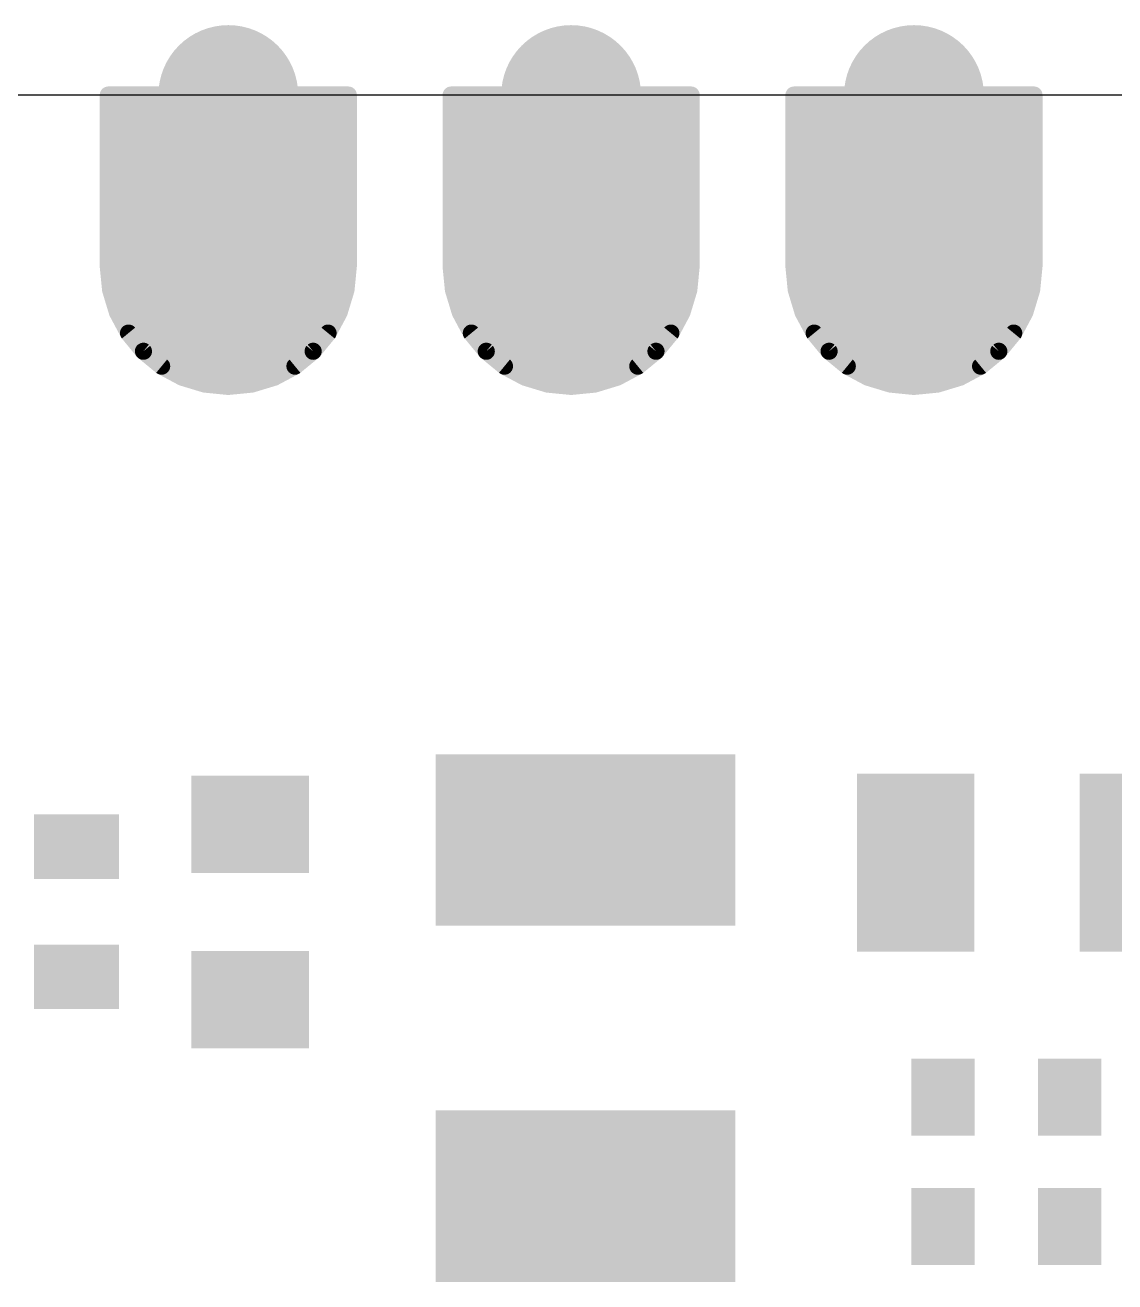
# Model space of a CAD drawing. Extents: x 0 to 35, y -0.5 to 23.4.
# Drawn here: x 16.27 to 24.35, y 14.07 to 23.38 of the extents above; entities that cross this region are included whole.
import ezdxf

# ---------------------------------------------------------------- set-up
doc = ezdxf.new("R2010")
doc.units = 0
for name, color, linetype in [('17', 110, 'CONTINUOUS'), ('20', 31, 'CONTINUOUS'), ('29', 253, 'CONTINUOUS')]:
    doc.layers.add(name, color=color, linetype=linetype)

# ---------------------------------------------------------------- blocks, each defined once
blk = doc.blocks.new('RECT')
blk.add_solid([(-0.5, -0.5), (0.5, -0.5), (-0.5, 0.5), (0.5, 0.5)])
blk = doc.blocks.new('ROUNDP')
at = {"const_width": 0.5}
blk.add_lwpolyline([(0, -0.25, 1), (0, 0.25, 1), (0, -0.25)], format="xyb", dxfattribs=at)

msp = doc.modelspace()

# ---------------------------------------------------------------- linework, layer by layer
at = {"layer": '20', "const_width": 0.01}
msp.add_lwpolyline([(1, 22.86), (34, 22.86)], dxfattribs=at)
at = {"layer": '29', "const_width": 0.127}
for points in [[(16.891, 22.86), (16.891, 21.59)], [(18.669, 22.86), (16.891, 22.86)], [(18.669, 21.59), (18.669, 22.86)], [(19.431, 22.86), (19.431, 21.59)], [(21.209, 22.86), (19.431, 22.86)], [(21.209, 21.59), (21.209, 22.86)], [(21.971, 22.86), (21.971, 21.59)], [(23.749, 22.86), (21.971, 22.86)], [(23.749, 21.59), (23.749, 22.86)], [(16.891, 22.733), (18.669, 22.733)], [(19.431, 22.733), (21.209, 22.733)], [(21.971, 22.733), (23.749, 22.733)], [(16.891, 22.606), (18.669, 22.606)], [(19.431, 22.606), (21.209, 22.606)], [(21.971, 22.606), (23.749, 22.606)], [(16.891, 22.479), (18.669, 22.479)], [(19.431, 22.479), (21.209, 22.479)], [(21.971, 22.479), (23.749, 22.479)], [(16.891, 22.352), (18.669, 22.352)], [(19.431, 22.352), (21.209, 22.352)], [(21.971, 22.352), (23.749, 22.352)], [(16.891, 22.225), (18.669, 22.225)], [(19.431, 22.225), (21.209, 22.225)], [(21.971, 22.225), (23.749, 22.225)], [(16.891, 22.098), (18.669, 22.098)], [(19.431, 22.098), (21.209, 22.098)], [(21.971, 22.098), (23.749, 22.098)], [(16.891, 21.971), (18.669, 21.971)], [(19.431, 21.971), (21.209, 21.971)], [(21.971, 21.971), (23.749, 21.971)], [(16.891, 21.844), (18.669, 21.844)], [(19.431, 21.844), (21.209, 21.844)], [(21.971, 21.844), (23.749, 21.844)], [(16.891, 21.717), (18.669, 21.717)], [(19.431, 21.717), (21.209, 21.717)], [(21.971, 21.717), (23.749, 21.717)], [(16.891, 21.59), (16.9081, 21.4166)], [(16.891, 21.59), (18.669, 21.59)], [(18.6519, 21.4166), (18.669, 21.59)], [(19.431, 21.59), (19.4481, 21.4166)], [(19.431, 21.59), (21.209, 21.59)], [(21.1919, 21.4166), (21.209, 21.59)], [(21.971, 21.59), (21.9881, 21.4166)], [(21.971, 21.59), (23.749, 21.59)], [(23.7319, 21.4166), (23.749, 21.59)], [(16.9035, 21.463), (18.6565, 21.463)], [(19.4435, 21.463), (21.1965, 21.463)], [(21.9835, 21.463), (23.7365, 21.463)], [(16.9081, 21.4166), (16.9587, 21.2498)], [(18.6013, 21.2498), (18.6519, 21.4166)], [(19.4481, 21.4166), (19.4987, 21.2498)], [(21.1413, 21.2498), (21.1919, 21.4166)], [(21.9881, 21.4166), (22.0387, 21.2498)], [(23.6813, 21.2498), (23.7319, 21.4166)], [(16.9325, 21.336), (18.6275, 21.336)], [(19.4725, 21.336), (21.1675, 21.336)], [(22.0125, 21.336), (23.7075, 21.336)], [(16.9587, 21.2498), (17.0408, 21.0961)], [(16.9805, 21.209), (18.5795, 21.209)], [(18.5192, 21.0961), (18.6013, 21.2498)], [(19.4987, 21.2498), (19.5808, 21.0961)], [(19.5205, 21.209), (21.1195, 21.209)], [(21.0592, 21.0961), (21.1413, 21.2498)], [(22.0387, 21.2498), (22.1208, 21.0961)], [(22.0605, 21.209), (23.6595, 21.209)], [(23.5992, 21.0961), (23.6813, 21.2498)], [(17.0408, 21.0961), (17.1514, 20.9614)], [(17.0524, 21.082), (18.5076, 21.082)], [(18.4086, 20.9614), (18.5192, 21.0961)], [(19.5808, 21.0961), (19.6914, 20.9614)], [(19.5924, 21.082), (21.0476, 21.082)], [(20.9486, 20.9614), (21.0592, 21.0961)], [(22.1208, 21.0961), (22.2314, 20.9614)], [(22.1324, 21.082), (23.5876, 21.082)], [(23.4886, 20.9614), (23.5992, 21.0961)], [(17.1514, 20.9614), (17.2861, 20.8508)], [(17.1592, 20.955), (18.4008, 20.955)], [(18.2739, 20.8508), (18.4086, 20.9614)], [(19.6914, 20.9614), (19.8261, 20.8508)], [(19.6992, 20.955), (20.9408, 20.955)], [(20.8139, 20.8508), (20.9486, 20.9614)], [(22.2314, 20.9614), (22.3661, 20.8508)], [(22.2392, 20.955), (23.4808, 20.955)], [(23.3539, 20.8508), (23.4886, 20.9614)], [(17.2861, 20.8508), (17.4398, 20.7687)], [(17.3288, 20.828), (18.2312, 20.828)], [(18.1202, 20.7687), (18.2739, 20.8508)], [(19.8261, 20.8508), (19.9798, 20.7687)], [(19.8688, 20.828), (20.7712, 20.828)], [(20.6602, 20.7687), (20.8139, 20.8508)], [(22.3661, 20.8508), (22.5198, 20.7687)], [(22.4088, 20.828), (23.3112, 20.828)], [(23.2002, 20.7687), (23.3539, 20.8508)], [(17.4398, 20.7687), (17.6066, 20.7181)], [(17.6066, 20.7181), (17.78, 20.701)], [(17.78, 20.701), (17.9534, 20.7181)], [(17.9534, 20.7181), (18.1202, 20.7687)], [(19.9798, 20.7687), (20.1466, 20.7181)], [(20.1466, 20.7181), (20.32, 20.701)], [(20.32, 20.701), (20.4934, 20.7181)], [(20.4934, 20.7181), (20.6602, 20.7687)], [(22.5198, 20.7687), (22.6866, 20.7181)], [(22.6866, 20.7181), (22.86, 20.701)], [(22.86, 20.701), (23.0334, 20.7181)], [(23.0334, 20.7181), (23.2002, 20.7687)]]:
    msp.add_lwpolyline(points, dxfattribs=at)
at = {"layer": '29', "const_width": 0.0635}
for points in [[(16.891, 22.8917, 1), (16.891, 22.8283)], [(16.9228, 22.86, 1), (16.8593, 22.86)], [(18.7007, 22.86, 1), (18.6373, 22.86)], [(18.669, 22.8283, 1), (18.669, 22.8917)], [(19.4627, 22.86, 1), (19.3993, 22.86)], [(19.431, 22.8917, 1), (19.431, 22.8283)], [(21.2407, 22.86, 1), (21.1773, 22.86)], [(21.209, 22.8283, 1), (21.209, 22.8917)], [(22.0027, 22.86, 1), (21.9393, 22.86)], [(21.971, 22.8917, 1), (21.971, 22.8283)], [(23.7808, 22.86, 1), (23.7173, 22.86)], [(23.749, 22.8283, 1), (23.749, 22.8917)], [(16.891, 22.7647, 1), (16.891, 22.7013)], [(18.669, 22.7013, 1), (18.669, 22.7647)], [(19.431, 22.7647, 1), (19.431, 22.7013)], [(21.209, 22.7013, 1), (21.209, 22.7647)], [(21.971, 22.7647, 1), (21.971, 22.7013)], [(23.749, 22.7013, 1), (23.749, 22.7647)], [(16.891, 22.6378, 1), (16.891, 22.5743)], [(18.669, 22.5743, 1), (18.669, 22.6378)], [(19.431, 22.6378, 1), (19.431, 22.5743)], [(21.209, 22.5743, 1), (21.209, 22.6378)], [(21.971, 22.6378, 1), (21.971, 22.5743)], [(23.749, 22.5743, 1), (23.749, 22.6378)], [(16.891, 22.5108, 1), (16.891, 22.4473)], [(18.669, 22.4473, 1), (18.669, 22.5108)], [(19.431, 22.5108, 1), (19.431, 22.4473)], [(21.209, 22.4473, 1), (21.209, 22.5108)], [(21.971, 22.5108, 1), (21.971, 22.4473)], [(23.749, 22.4473, 1), (23.749, 22.5108)], [(16.891, 22.3837, 1), (16.891, 22.3203)], [(18.669, 22.3203, 1), (18.669, 22.3837)], [(19.431, 22.3837, 1), (19.431, 22.3203)], [(21.209, 22.3203, 1), (21.209, 22.3837)], [(21.971, 22.3837, 1), (21.971, 22.3203)], [(23.749, 22.3203, 1), (23.749, 22.3837)], [(16.891, 22.2568, 1), (16.891, 22.1933)], [(18.669, 22.1933, 1), (18.669, 22.2568)], [(19.431, 22.2568, 1), (19.431, 22.1933)], [(21.209, 22.1933, 1), (21.209, 22.2568)], [(21.971, 22.2568, 1), (21.971, 22.1933)], [(23.749, 22.1933, 1), (23.749, 22.2568)], [(16.891, 22.1298, 1), (16.891, 22.0663)], [(18.669, 22.0663, 1), (18.669, 22.1298)], [(19.431, 22.1298, 1), (19.431, 22.0663)], [(21.209, 22.0663, 1), (21.209, 22.1298)], [(21.971, 22.1298, 1), (21.971, 22.0663)], [(23.749, 22.0663, 1), (23.749, 22.1298)], [(16.891, 22.0027, 1), (16.891, 21.9393)], [(18.669, 21.9393, 1), (18.669, 22.0027)], [(19.431, 22.0027, 1), (19.431, 21.9393)], [(21.209, 21.9393, 1), (21.209, 22.0027)], [(21.971, 22.0027, 1), (21.971, 21.9393)], [(23.749, 21.9393, 1), (23.749, 22.0027)], [(16.891, 21.8758, 1), (16.891, 21.8123)], [(18.669, 21.8123, 1), (18.669, 21.8758)], [(19.431, 21.8758, 1), (19.431, 21.8123)], [(21.209, 21.8123, 1), (21.209, 21.8758)], [(21.971, 21.8758, 1), (21.971, 21.8123)], [(23.749, 21.8123, 1), (23.749, 21.8758)], [(16.891, 21.7488, 1), (16.891, 21.6853)], [(18.669, 21.6853, 1), (18.669, 21.7488)], [(19.431, 21.7488, 1), (19.431, 21.6853)], [(21.209, 21.6853, 1), (21.209, 21.7488)], [(21.971, 21.7488, 1), (21.971, 21.6853)], [(23.749, 21.6853, 1), (23.749, 21.7488)], [(16.9226, 21.5931, 1), (16.8594, 21.5869)], [(16.891, 21.6217, 1), (16.891, 21.5583)], [(16.8593, 21.59, 1), (16.9228, 21.59)], [(18.6373, 21.59, 1), (18.7007, 21.59)], [(18.7006, 21.5869, 1), (18.6374, 21.5931)], [(18.669, 21.5583, 1), (18.669, 21.6217)], [(19.4626, 21.5931, 1), (19.3994, 21.5869)], [(19.431, 21.6217, 1), (19.431, 21.5583)], [(19.3993, 21.59, 1), (19.4627, 21.59)], [(21.2406, 21.5869, 1), (21.1774, 21.5931)], [(21.1773, 21.59, 1), (21.2407, 21.59)], [(21.209, 21.5583, 1), (21.209, 21.6217)], [(22.0026, 21.5931, 1), (21.9394, 21.5869)], [(21.971, 21.6217, 1), (21.971, 21.5583)], [(21.9393, 21.59, 1), (22.0027, 21.59)], [(23.7173, 21.59, 1), (23.7808, 21.59)], [(23.7806, 21.5869, 1), (23.7174, 21.5931)], [(23.749, 21.5583, 1), (23.749, 21.6217)], [(16.9035, 21.4947, 1), (16.9035, 21.4313)], [(18.6565, 21.4313, 1), (18.6565, 21.4947)], [(19.4435, 21.4947, 1), (19.4435, 21.4313)], [(21.1965, 21.4313, 1), (21.1965, 21.4947)], [(21.9835, 21.4947, 1), (21.9835, 21.4313)], [(23.7365, 21.4313, 1), (23.7365, 21.4947)], [(16.9385, 21.4258, 1), (16.8777, 21.4073)], [(16.8765, 21.4135, 1), (16.9397, 21.4197)], [(18.6203, 21.4197, 1), (18.6835, 21.4135)], [(18.6823, 21.4073, 1), (18.6215, 21.4258)], [(19.4785, 21.4258, 1), (19.4177, 21.4073)], [(19.4165, 21.4135, 1), (19.4797, 21.4197)], [(21.1603, 21.4197, 1), (21.2235, 21.4135)], [(21.2223, 21.4073, 1), (21.1615, 21.4258)], [(22.0185, 21.4258, 1), (21.9577, 21.4073)], [(21.9565, 21.4135, 1), (22.0197, 21.4197)], [(23.7003, 21.4197, 1), (23.7635, 21.4135)], [(23.7623, 21.4073, 1), (23.7015, 21.4258)], [(16.9325, 21.3678, 1), (16.9325, 21.3043)], [(18.6275, 21.3043, 1), (18.6275, 21.3678)], [(19.4725, 21.3678, 1), (19.4725, 21.3043)], [(21.1675, 21.3043, 1), (21.1675, 21.3678)], [(22.0125, 21.3678, 1), (22.0125, 21.3043)], [(23.7075, 21.3043, 1), (23.7075, 21.3678)], [(16.9867, 21.2648, 1), (16.9307, 21.2348)], [(16.9283, 21.2406, 1), (16.9891, 21.259)], [(16.9805, 21.2407, 1), (16.9805, 21.1773)], [(18.5709, 21.259, 1), (18.6317, 21.2406)], [(18.6293, 21.2348, 1), (18.5733, 21.2648)], [(18.5795, 21.1773, 1), (18.5795, 21.2407)], [(19.5267, 21.2648, 1), (19.4707, 21.2348)], [(19.4683, 21.2406, 1), (19.5291, 21.259)], [(19.5205, 21.2407, 1), (19.5205, 21.1773)], [(21.1109, 21.259, 1), (21.1717, 21.2406)], [(21.1693, 21.2348, 1), (21.1133, 21.2648)], [(21.1195, 21.1773, 1), (21.1195, 21.2407)], [(22.0667, 21.2648, 1), (22.0107, 21.2348)], [(22.0083, 21.2406, 1), (22.0691, 21.259)], [(22.0605, 21.2407, 1), (22.0605, 21.1773)], [(23.6509, 21.259, 1), (23.7117, 21.2406)], [(23.7093, 21.2348, 1), (23.6533, 21.2648)], [(23.6595, 21.1773, 1), (23.6595, 21.2407)], [(17.0654, 21.1162, 1), (17.0163, 21.076)], [(17.0128, 21.0811, 1), (17.0688, 21.1111)], [(17.0524, 21.1137, 1), (17.0524, 21.0503)], [(18.4912, 21.1111, 1), (18.5472, 21.0811)], [(18.5437, 21.076, 1), (18.4946, 21.1162)], [(18.5076, 21.0503, 1), (18.5076, 21.1137)], [(19.6054, 21.1162, 1), (19.5563, 21.076)], [(19.5528, 21.0811, 1), (19.6088, 21.1111)], [(19.5924, 21.1137, 1), (19.5924, 21.0503)], [(21.0312, 21.1111, 1), (21.0872, 21.0811)], [(21.0837, 21.076, 1), (21.0346, 21.1162)], [(21.0476, 21.0503, 1), (21.0476, 21.1137)], [(22.1454, 21.1162, 1), (22.0963, 21.076)], [(22.0928, 21.0811, 1), (22.1488, 21.1111)], [(22.1324, 21.1137, 1), (22.1324, 21.0503)], [(23.5712, 21.1111, 1), (23.6272, 21.0811)], [(23.6237, 21.076, 1), (23.5746, 21.1162)], [(23.5876, 21.0503, 1), (23.5876, 21.1137)], [(17.1715, 20.9859, 1), (17.1312, 20.9368)], [(17.1268, 20.9412, 1), (17.1759, 20.9815)], [(17.1592, 20.9868, 1), (17.1592, 20.9233)], [(18.3841, 20.9815, 1), (18.4332, 20.9412)], [(18.4288, 20.9368, 1), (18.3885, 20.9859)], [(18.4008, 20.9233, 1), (18.4008, 20.9868)], [(19.7115, 20.9859, 1), (19.6712, 20.9368)], [(19.6668, 20.9412, 1), (19.7159, 20.9815)], [(19.6992, 20.9868, 1), (19.6992, 20.9233)], [(20.9241, 20.9815, 1), (20.9732, 20.9412)], [(20.9688, 20.9368, 1), (20.9285, 20.9859)], [(20.9408, 20.9233, 1), (20.9408, 20.9868)], [(22.2515, 20.9859, 1), (22.2112, 20.9368)], [(22.2068, 20.9412, 1), (22.2559, 20.9815)], [(22.2392, 20.9868, 1), (22.2392, 20.9233)], [(23.4641, 20.9815, 1), (23.5132, 20.9412)], [(23.5088, 20.9368, 1), (23.4685, 20.9859)], [(23.4808, 20.9233, 1), (23.4808, 20.9868)], [(17.3011, 20.8788, 1), (17.2711, 20.8228)], [(17.266, 20.8263, 1), (17.3062, 20.8754)], [(17.3288, 20.8597, 1), (17.3288, 20.7963)], [(18.2312, 20.7963, 1), (18.2312, 20.8597)], [(18.2538, 20.8754, 1), (18.294, 20.8263)], [(18.2889, 20.8228, 1), (18.2589, 20.8788)], [(19.8411, 20.8788, 1), (19.8111, 20.8228)], [(19.806, 20.8263, 1), (19.8462, 20.8754)], [(19.8688, 20.8597, 1), (19.8688, 20.7963)], [(20.7712, 20.7963, 1), (20.7712, 20.8597)], [(20.7938, 20.8754, 1), (20.834, 20.8263)], [(20.8289, 20.8228, 1), (20.7989, 20.8788)], [(22.3811, 20.8788, 1), (22.3511, 20.8228)], [(22.346, 20.8263, 1), (22.3862, 20.8754)], [(22.4088, 20.8597, 1), (22.4088, 20.7963)], [(23.3112, 20.7963, 1), (23.3112, 20.8597)], [(23.3338, 20.8754, 1), (23.374, 20.8263)], [(23.3689, 20.8228, 1), (23.3389, 20.8788)], [(17.449, 20.7991, 1), (17.4306, 20.7383)], [(17.4248, 20.7407, 1), (17.4548, 20.7967)], [(17.6097, 20.7497, 1), (17.6035, 20.6865)], [(17.5973, 20.6877, 1), (17.6158, 20.7485)], [(17.9442, 20.7485, 1), (17.9627, 20.6877)], [(17.9565, 20.6865, 1), (17.9503, 20.7497)], [(18.1052, 20.7967, 1), (18.1352, 20.7407)], [(18.1294, 20.7383, 1), (18.111, 20.7991)], [(19.989, 20.7991, 1), (19.9706, 20.7383)], [(19.9648, 20.7407, 1), (19.9948, 20.7967)], [(20.1497, 20.7497, 1), (20.1435, 20.6865)], [(20.1373, 20.6877, 1), (20.1558, 20.7485)], [(20.4842, 20.7485, 1), (20.5027, 20.6877)], [(20.4965, 20.6865, 1), (20.4903, 20.7497)], [(20.6452, 20.7967, 1), (20.6752, 20.7407)], [(20.6694, 20.7383, 1), (20.651, 20.7991)], [(22.529, 20.7991, 1), (22.5106, 20.7383)], [(22.5048, 20.7407, 1), (22.5348, 20.7967)], [(22.6897, 20.7497, 1), (22.6835, 20.6865)], [(22.6773, 20.6877, 1), (22.6958, 20.7485)], [(23.0242, 20.7485, 1), (23.0427, 20.6877)], [(23.0365, 20.6865, 1), (23.0303, 20.7497)], [(23.1852, 20.7967, 1), (23.2152, 20.7407)], [(23.2094, 20.7383, 1), (23.191, 20.7991)], [(17.7769, 20.7326, 1), (17.7831, 20.6694)], [(17.7769, 20.6694, 1), (17.7831, 20.7326)], [(20.3169, 20.7326, 1), (20.3231, 20.6694)], [(20.3169, 20.6694, 1), (20.3231, 20.7326)], [(22.8569, 20.7326, 1), (22.8631, 20.6694)], [(22.8569, 20.6694, 1), (22.8631, 20.7326)]]:
    msp.add_lwpolyline(points, format="xyb", dxfattribs=at)

# ---------------------------------------------------------------- block references
at = {"layer": '17', "rotation": 90}
for p, xscale, yscale in [((17.78, 22.86), 1.016, 1.016), ((17.78, 22.86), 1.016, 1.016), ((20.32, 22.86), 1.016, 1.016), ((20.32, 22.86), 1.016, 1.016), ((22.86, 22.86), 1.016, 1.016), ((22.86, 22.86), 1.016, 1.016), ((17.78, 21.59), 1.778, 1.778), ((17.78, 21.59), 1.778, 1.778), ((20.32, 21.59), 1.778, 1.778), ((20.32, 21.59), 1.778, 1.778), ((22.86, 21.59), 1.778, 1.778), ((22.86, 21.59), 1.778, 1.778)]:
    msp.add_blockref('ROUNDP', p, dxfattribs=dict(at, xscale=xscale, yscale=yscale))
at = {"layer": '29'}
for name, p, xscale, yscale, rotation in [('ROUNDP', (17.78, 22.86), 1.036, 1.036, 90), ('ROUNDP', (20.32, 22.86), 1.036, 1.036, 90), ('ROUNDP', (22.86, 22.86), 1.036, 1.036, 90), ('ROUNDP', (17.78, 21.59), 1.798, 1.798, 90), ('ROUNDP', (20.32, 21.59), 1.798, 1.798, 90), ('ROUNDP', (22.86, 21.59), 1.798, 1.798, 90), ('RECT', (17.9424, 17.4565), 0.72, 0.87, 90), ('RECT', (22.8725, 17.172), 0.87, 1.32, 180), ('RECT', (24.5225, 17.172), 0.87, 1.32, 180), ('RECT', (16.6553, 17.2904), 0.4772, 0.6296, 270), ('RECT', (16.6553, 16.3252), 0.4772, 0.6296, 270), ('RECT', (17.9424, 16.1565), 0.72, 0.87, 90), ('RECT', (23.0745, 15.435), 0.47, 0.57, 180), ('RECT', (24.0145, 15.435), 0.47, 0.57, 180), ('RECT', (23.0745, 14.475), 0.47, 0.57, 180), ('RECT', (24.0145, 14.475), 0.47, 0.57, 180)]:
    msp.add_blockref(name, p, dxfattribs=dict(at, xscale=xscale, yscale=yscale, rotation=rotation))
at = {"layer": '29', "xscale": 2.22, "yscale": 1.27}
for p in [(20.4268, 17.3406), (20.4268, 14.7006)]:
    msp.add_blockref('RECT', p, dxfattribs=at)

doc.saveas('drawing.dxf')
